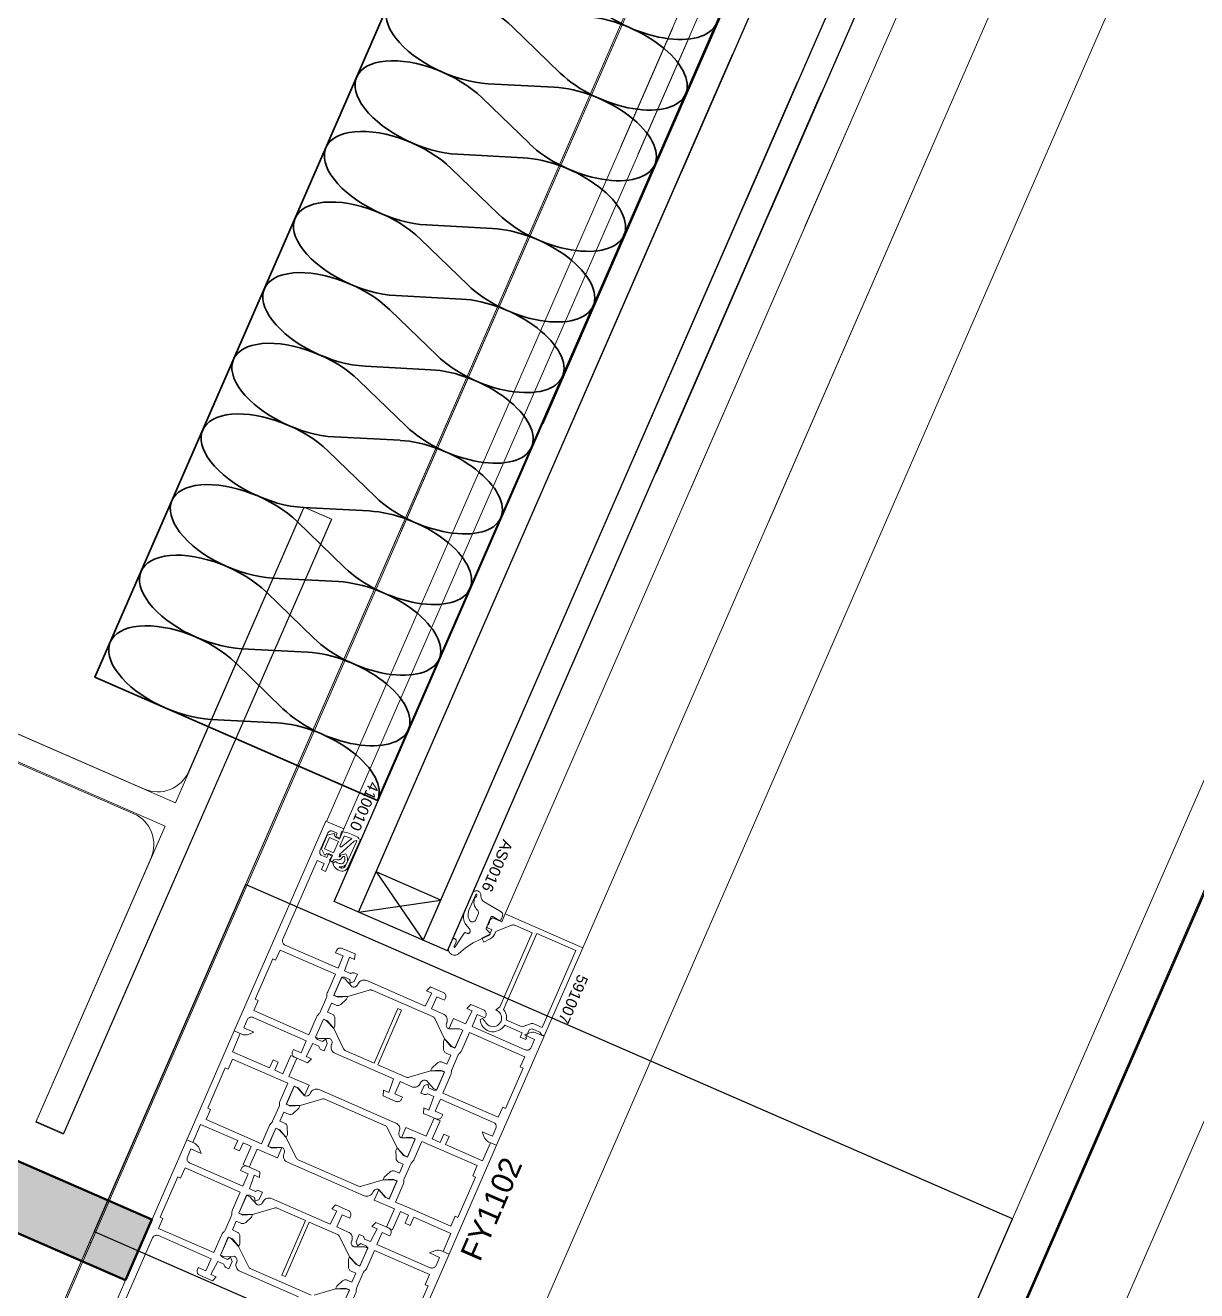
# Model space of a CAD drawing. Header units: millimetres. Extents: x -37281 to 954596, y -59787 to 956680.
# Drawn here: x 868182.1 to 868448.1, y -18606.3 to -18319 of the extents above; entities that cross this region are included whole.
import ezdxf

# ---------------------------------------------------------------- set-up
doc = ezdxf.new("R2010")
doc.units = ezdxf.units.MM
doc.header["$MEASUREMENT"] = 0
doc.linetypes.add('Dot & Dashed', pattern=[670.277762, 352.777767, -176.388884, 0, -141.111112])
for name, color, linetype, lineweight in [('0_Pen_No__2', 8, 'Continuous', 15), ('0_Pen_No__4', 7, 'Continuous', 20), ('0_Pen_No__5', 7, 'Continuous', 25), ('0_Pen_No__7', 7, 'Continuous', 35), ('0_Pen_No__9', 7, 'Continuous', 13), ('COLUMN.IFC Import_Pen_No__2', 8, 'Continuous', 15), ('New_A-20-M_Roof_Pen_No__93', 8, 'Continuous', 13), ('New_A-25-M_Curtain_Wall_Pen_No__90', 8, 'Continuous', 20), ('New_A-25-M_Wall_Ext_Pen_No__87', 8, 'Continuous', 20), ('New_ArchiCAD Windows_Pen_No__3', 7, 'Continuous', 18)]:
    doc.layers.add(name, color=color, linetype=linetype, lineweight=lineweight)
for name, color, linetype, lineweight, true_color in [('0_Pen_No__40', 7, 'Continuous', 35, 0x2a2a2a), ('0_Pen_No__54', 7, 'Continuous', 35, 0x444444), ('A-25-M_Wall_Int_Pen_No__107', 7, 'Continuous', 15, 0xa6a6a6), ('A-25-M_Wall_Int_Pen_No__27', 7, 'Continuous', 50, 0x2a2a2a), ('New_A-25-M_Curtain_Wall_Pen_No__69', 7, 'Continuous', 20, 0x606060), ('New_ArchiCAD Windows_Pen_No__23', 7, 'Continuous', 30, 0x2a2a2a)]:
    doc.layers.add(name, color=color, linetype=linetype, lineweight=lineweight, true_color=true_color)
for name, color, linetype in [('A-25-M_Wall_Int', 7, 'Continuous'), ('COLUMN.IFC Import', 7, 'Continuous'), ('New_A-20-M_Roof', 7, 'Continuous'), ('New_A-25-M_Curtain_Wall', 7, 'Continuous'), ('New_A-25-M_Wall_Ext', 7, 'Continuous'), ('New_ArchiCAD Windows', 7, 'Continuous')]:
    doc.layers.add(name, color=color, linetype=linetype)
doc.styles.add('GENERATED_STYLE_3', font='')
doc.styles.get('GENERATED_STYLE_3').set_extended_font_data('Arial')

# ---------------------------------------------------------------- blocks, each defined once
blk = doc.blocks.new('Wall_243_2', base_point=(874395.1, -4631.3))
at = {"layer": 'New_A-25-M_Wall_Ext_Pen_No__87', "linetype": 'Continuous', "flags": 128}
for points in [[(874303.43, -4591.33), (866444.97, -22613.27)], [(866536.64, -22653.24), (874395.1, -4631.3)]]:
    blk.add_lwpolyline(points, dxfattribs=at)
blk = doc.blocks.new('Wall_245_2', base_point=(874285.09, -4632.6))
at = {"layer": 'New_A-25-M_Wall_Ext_Pen_No__87', "linetype": 'Continuous', "flags": 128}
blk.add_lwpolyline([(866444.68, -22613.14), (869168.27, -16367.08)], dxfattribs=at)
blk = doc.blocks.new('Triple Window 19_2')
at = {"layer": 'New_ArchiCAD Windows_Pen_No__23', "linetype": 'Continuous'}
for p, q in [((-268, -190), (-268, 0)), ((-268, 0), (-225, 0)), ((-225, 0), (-182, 0)), ((-182, 0), (-182, -190)), ((-225, -190), (-268, -190))]:
    blk.add_line(p, q, dxfattribs=at)
at = {"layer": 'New_ArchiCAD Windows_Pen_No__3', "linetype": 'Continuous'}
for p, q in [((-1125, 0), (-268, 0)), ((-182, 0), (662.5, 0)), ((-268, -190), (-1125, -190)), ((-1175, -200), (1175, -200))]:
    blk.add_line(p, q, dxfattribs=at)
blk = doc.blocks.new('Wall_353_2', base_point=(874468.42, -4712.54))
at = {"layer": 'New_ArchiCAD Windows', "color": 251, "linetype": 'Continuous', "lineweight": 20, "true_color": 0x606060, "xscale": -1, "zscale": 1000, "rotation": 66.44041158399281}
blk.add_blockref('Triple Window 19_2', (868124.95, -18759.75), dxfattribs=at)
blk = doc.blocks.new('Wall_441_2', base_point=(868018.17, -18522.55))
at = {"layer": 'A-25-M_Wall_Int_Pen_No__107', "linetype": 'Continuous'}
blk.add_hatch(color=256, dxfattribs=at).paths.add_polyline_path([(868018.17, -18522.55), (868204.82, -18603.94), (868210.81, -18590.19), (868037.91, -18514.79)])
at = {"layer": 'A-25-M_Wall_Int_Pen_No__27', "linetype": 'Continuous', "flags": 128}
for points in [[(868210.81, -18590.19), (868037.91, -18514.79)], [(868018.17, -18522.55), (868204.82, -18603.94)], [(868204.82, -18603.94), (868210.81, -18590.19)]]:
    blk.add_lwpolyline(points, dxfattribs=at)
blk = doc.blocks.new('Morph_2_2', base_point=(864302.5, 0))
at = {"layer": 'New_A-20-M_Roof_Pen_No__93', "linetype": 'Continuous', "flags": 128}
blk.add_lwpolyline([(866367.03, -22792.01), (874315.32, -4564.06)], dxfattribs=at)
blk = doc.blocks.new('Column 35')
at = {"layer": 'COLUMN.IFC Import_Pen_No__2', "linetype": 'Continuous'}
for p, q in [((-2.892, 76.2), (-76.1, 76.2)), ((-76.1, 76.2), (-76.1, 69.4)), ((-2.9, 69.4), (-2.892, 76.2)), ((-2.892, 76.2), (76.1, 76.2)), ((76.1, 76.2), (76.1, 69.4)), ((-76.1, 69.4), (-2.9, 69.4)), ((-2.9, 57.8), (-2.9, 69.4)), ((76.1, 69.4), (2.9, 69.4)), ((2.9, 69.4), (2.9, -69.4)), ((-2.9, -69.4), (-2.9, 57.8)), ((-76.1, -76.2), (-76.1, -69.4)), ((-76.1, -69.4), (-2.9, -69.4)), ((2.9, -69.4), (76.1, -69.4)), ((76.1, -69.4), (76.1, -76.2)), ((76.1, -76.2), (-76.1, -76.2))]:
    blk.add_line(p, q, dxfattribs=at)
blk = doc.blocks.new('Column 36')
at = {"layer": 'COLUMN.IFC Import_Pen_No__2', "linetype": 'Continuous'}
for p, q in [((-2.892, 76.2), (-76.1, 76.2)), ((-76.1, 76.2), (-76.1, 69.4)), ((-2.9, 69.4), (-2.892, 76.2)), ((76.1, 76.2), (-2.892, 76.2)), ((76.1, 69.4), (76.1, 76.2)), ((-76.1, 69.4), (-2.9, 69.4)), ((-2.9, 69.4), (-2.9, 57.8)), ((2.9, -69.4), (2.9, 69.4)), ((2.9, 69.4), (76.1, 69.4)), ((-2.9, 57.8), (-2.9, -69.4)), ((-2.9, -69.4), (-76.1, -69.4)), ((-76.1, -69.4), (-76.1, -76.2)), ((76.1, -69.4), (2.9, -69.4)), ((76.1, -76.2), (76.1, -69.4)), ((-76.1, -76.2), (76.1, -76.2))]:
    blk.add_line(p, q, dxfattribs=at)
blk = doc.blocks.new('Beam_8_2', base_point=(874303.43, -4591.33))
at = {"layer": 'New_A-25-M_Curtain_Wall_Pen_No__69', "linetype": 'Dot & Dashed'}
blk.add_line((874303.43, -4591.33), (866444.97, -22613.27), dxfattribs=at)
at = {"layer": 'New_A-25-M_Curtain_Wall_Pen_No__90', "linetype": 'Continuous'}
for p, q in [((874303.43, -4591.33), (866444.97, -22613.27)), ((874505.7, -4679.52), (866647.24, -22701.46))]:
    blk.add_line(p, q, dxfattribs=at)

msp = doc.modelspace()

# ---------------------------------------------------------------- linework, layer by layer
at = {"layer": '0_Pen_No__2', "linetype": 'Continuous', "flags": 128}
for points in [[(868253.07, -18533.06), (868241.06, -18527.83), (868240.92, -18527.75), (868240.8, -18527.66), (868240.69, -18527.55), (868240.6, -18527.42), (868240.53, -18527.28), (868240.48, -18527.13), (868240.46, -18526.97), (868240.46, -18526.81), (868240.49, -18526.66), (868240.54, -18526.51), (868248.34, -18508.64), (868249.9, -18509.32), (868249.3, -18510.69), (868250.21, -18511.09), (868251.81, -18507.42), (868250.89, -18507.03), (868250.5, -18507.94), (868249.4, -18507.46), (868249.28, -18507.4), (868249.18, -18507.33), (868249.1, -18507.24), (868249.03, -18507.13), (868248.97, -18507.02), (868248.93, -18506.9), (868248.92, -18506.78), (868248.92, -18506.65), (868248.94, -18506.53), (868248.98, -18506.41), (868250.74, -18502.38), (868250.8, -18502.27), (868250.88, -18502.16), (868250.97, -18502.08), (868251.07, -18502.01), (868251.18, -18501.95), (868251.3, -18501.91), (868251.43, -18501.9), (868251.55, -18501.9), (868251.67, -18501.92), (868251.79, -18501.96), (868252.89, -18502.44), (868252.49, -18503.36), (868253.41, -18503.76), (868254.41, -18501.47), (868250.28, -18499.67), (868229.5, -18547.33), (868231.24, -18548.09), (868231.53, -18548.19), (868231.84, -18548.25), (868232.16, -18548.25), (868232.47, -18548.21), (868232.77, -18548.12), (868233.97, -18547.65), (868231.66, -18546.64), (868232.46, -18544.8), (868232.53, -18544.67), (868232.63, -18544.54), (868232.74, -18544.43), (868232.87, -18544.34), (868233.01, -18544.27), (868233.16, -18544.23), (868233.31, -18544.21), (868233.47, -18544.21), (868233.63, -18544.24), (868233.77, -18544.29), (868245.87, -18549.56), (868244.67, -18552.31), (868242.93, -18551.55), (868242.73, -18552.01), (868242.68, -18552.16), (868242.65, -18552.32), (868242.65, -18552.47), (868242.67, -18552.63), (868242.72, -18552.78), (868242.79, -18552.92), (868242.88, -18553.05), (868242.99, -18553.16), (868243.11, -18553.26), (868243.25, -18553.33), (868246.14, -18554.59), (868247.02, -18553.66), (868245.82, -18553.14), (868247.34, -18550.2), (868248.7, -18550.8), (868248.73, -18550.9), (868248.78, -18551.05), (868248.84, -18551.19), (868248.93, -18551.32), (868249.04, -18551.44), (868249.17, -18551.53), (868249.31, -18551.61), (868249.89, -18551.86), (868250.63, -18550.17), (868250.27, -18549.24), (868249.57, -18549.76), (868248.41, -18549.25), (868247.96, -18548.78), (868249.76, -18544.66), (868250.68, -18545.06), (868252.11, -18546.77), (868252.37, -18546.18), (868252.34, -18544.41), (868252.33, -18544.24), (868252.28, -18544.09), (868252.22, -18543.94), (868252.13, -18543.8), (868252.01, -18543.68), (868251.88, -18543.58), (868251.74, -18543.5), (868250.68, -18543.04), (868251.56, -18541.03), (868252.62, -18541.49), (868252.77, -18541.54), (868252.94, -18541.57), (868253.1, -18541.57), (868253.26, -18541.54), (868253.41, -18541.49), (868253.56, -18541.41), (868253.69, -18541.31), (868255.01, -18540.13), (868255.27, -18539.53), (868253.03, -18539.65), (868252.12, -18539.25), (868253.92, -18535.12), (868254.57, -18535.14), (868255.73, -18535.64), (868255.82, -18536.5), (868256.75, -18536.14), (868257.48, -18534.44), (868256.9, -18534.19), (868256.75, -18534.14), (868256.6, -18534.11), (868256.44, -18534.11), (868256.28, -18534.13), (868256.13, -18534.18), (868255.99, -18534.25), (868255.89, -18534.3), (868254.53, -18533.7), (868255.65, -18530.59), (868256.85, -18531.11), (868256.93, -18529.84), (868254.04, -18528.58), (868253.89, -18528.53), (868253.74, -18528.5), (868253.58, -18528.5), (868253.43, -18528.52), (868253.28, -18528.57), (868253.14, -18528.63), (868253.01, -18528.72), (868252.89, -18528.83), (868252.8, -18528.96), (868252.73, -18529.1), (868252.53, -18529.56), (868254.27, -18530.31)], [(868298.18, -18525.18), (868307.07, -18529.06), (868299.44, -18546.56), (868297.53, -18545.73), (868297.38, -18545.68), (868297.23, -18545.65), (868297.07, -18545.65), (868296.91, -18545.67), (868296.76, -18545.72), (868294.91, -18546.44), (868291.33, -18544.88), (868291.36, -18544.36), (868291.31, -18543.84), (868291.17, -18543.34), (868290.95, -18542.87), (868290.65, -18542.44)], [(868252.47, -18534.44), (868250.73, -18538.43), (868250.63, -18538.71), (868250.57, -18539.01), (868250.56, -18539.32), (868250.55, -18539.47), (868250.53, -18539.62), (868250.48, -18539.76), (868249.01, -18543.11), (868248.94, -18543.24), (868248.86, -18543.36), (868248.75, -18543.47), (868248.54, -18543.69), (868248.35, -18543.93), (868248.21, -18544.2), (868246.47, -18548.19), (868233.92, -18542.71), (868234.91, -18540.42), (868234.27, -18540.14), (868238.27, -18530.98), (868238.91, -18531.26), (868239.91, -18528.96)], [(868273.19, -18538.24), (868274.39, -18538.76), (868272.87, -18541.7), (868259.58, -18535.9), (868259.35, -18535.83), (868259.12, -18535.78), (868258.89, -18535.78), (868258.65, -18535.81), (868258.43, -18535.88), (868258.22, -18535.98), (868258.02, -18536.12), (868257.85, -18536.28), (868257.71, -18536.47), (868257.6, -18536.68), (868257.56, -18536.77), (868257.49, -18536.91), (868257.39, -18537.03), (868257.28, -18537.14), (868257.15, -18537.23), (868257.01, -18537.3), (868256.86, -18537.35), (868256.71, -18537.37), (868256.55, -18537.36), (868256.39, -18537.34), (868256.25, -18537.29), (868254.63, -18535.49), (868253.9, -18535.17), (868252.14, -18539.2), (868252.87, -18539.52), (868255.28, -18539.51), (868260.16, -18538.05), (868260.3, -18538.02), (868260.43, -18538.01), (868260.57, -18538.02), (868260.71, -18538.04), (868260.84, -18538.09), (868274.53, -18544.06), (868274.65, -18544.12), (868274.76, -18544.2), (868274.87, -18544.3), (868274.95, -18544.41), (868275.02, -18544.53), (868277.28, -18549.1), (868278.9, -18550.88), (868279.64, -18551.19), (868281.39, -18547.16), (868280.66, -18546.84), (868278.24, -18546.88), (868278.11, -18546.81), (868277.98, -18546.71), (868277.87, -18546.6), (868277.78, -18546.47), (868277.71, -18546.33), (868277.67, -18546.18), (868277.65, -18546.02), (868277.65, -18545.87), (868277.68, -18545.71), (868277.73, -18545.56), (868277.77, -18545.47), (868277.84, -18545.25), (868277.89, -18545.02), (868277.89, -18544.78), (868277.86, -18544.55), (868277.79, -18544.32), (868277.69, -18544.11), (868277.55, -18543.92), (868277.39, -18543.75), (868277.2, -18543.61), (868276.99, -18543.5), (868274.33, -18542.34), (868275.53, -18539.59), (868277.28, -18540.35), (868277.47, -18539.89), (868277.53, -18539.74), (868277.55, -18539.59), (868277.56, -18539.43), (868277.53, -18539.27), (868277.49, -18539.12), (868277.42, -18538.98), (868277.33, -18538.85), (868277.22, -18538.74), (868277.1, -18538.65), (868276.96, -18538.57), (868274.07, -18537.31)], [(868283.5, -18546.33), (868295.6, -18551.61), (868295.75, -18551.66), (868295.9, -18551.69), (868296.06, -18551.69), (868296.22, -18551.67), (868296.37, -18551.62), (868296.51, -18551.56), (868296.64, -18551.47), (868296.75, -18551.36), (868296.84, -18551.23), (868296.92, -18551.09), (868297.72, -18549.26), (868295.4, -18548.25), (868296.61, -18547.78), (868296.91, -18547.69), (868297.22, -18547.64), (868297.53, -18547.65), (868297.84, -18547.7), (868298.14, -18547.81), (868299.87, -18548.56), (868289.08, -18573.31), (868287.34, -18572.56), (868287.07, -18572.41), (868286.82, -18572.22), (868286.6, -18571.99), (868286.42, -18571.74), (868286.28, -18571.45), (868285.81, -18570.25), (868288.12, -18571.26), (868288.92, -18569.43), (868288.97, -18569.28), (868289, -18569.12), (868289, -18568.97), (868288.98, -18568.81), (868288.94, -18568.66), (868288.87, -18568.52), (868288.78, -18568.39), (868288.67, -18568.28), (868288.54, -18568.18), (868288.41, -18568.11), (868276.31, -18562.83), (868275.11, -18565.58), (868276.85, -18566.34), (868276.65, -18566.8), (868276.57, -18566.94), (868276.48, -18567.07), (868276.37, -18567.17), (868276.24, -18567.26), (868276.1, -18567.33), (868275.95, -18567.38), (868275.79, -18567.4), (868275.64, -18567.4), (868275.48, -18567.37), (868275.33, -18567.32), (868272.45, -18566.06), (868272.53, -18564.79), (868273.72, -18565.31), (868274.84, -18562.19), (868273.48, -18561.6), (868273.38, -18561.65), (868273.24, -18561.72), (868273.09, -18561.77), (868272.93, -18561.79), (868272.78, -18561.79), (868272.62, -18561.76), (868272.47, -18561.71), (868271.89, -18561.45), (868272.63, -18559.76), (868273.55, -18559.4), (868273.65, -18560.26), (868274.81, -18560.76), (868275.46, -18560.77), (868277.26, -18556.65), (868276.34, -18556.25), (868274.11, -18556.37), (868274.37, -18555.77), (868275.69, -18554.58), (868275.82, -18554.49), (868275.96, -18554.41), (868276.11, -18554.36), (868276.28, -18554.33), (868276.44, -18554.33), (868276.6, -18554.36), (868276.75, -18554.41), (868277.81, -18554.87), (868278.69, -18552.86), (868277.63, -18552.39), (868277.49, -18552.32), (868277.36, -18552.22), (868277.25, -18552.1), (868277.16, -18551.96), (868277.09, -18551.81), (868277.05, -18551.66), (868277.03, -18551.49), (868277.01, -18549.72), (868277.27, -18549.12), (868278.7, -18550.84), (868279.62, -18551.24), (868281.39, -18547.16), (868280.66, -18546.84), (868278.24, -18546.88), (868279.28, -18544.5), (868282.03, -18545.7), (868283.56, -18542.76), (868282.36, -18542.24), (868283.24, -18541.31), (868286.12, -18542.57), (868286.26, -18542.64), (868286.39, -18542.74), (868286.5, -18542.85), (868286.59, -18542.98), (868286.66, -18543.12), (868286.7, -18543.27), (868286.72, -18543.43), (868286.72, -18543.58), (868286.69, -18543.74), (868286.64, -18543.89), (868286.44, -18544.34), (868284.7, -18543.58)], [(868263.39, -18560.8), (868263.31, -18562.08), (868266.19, -18563.33), (868266.34, -18563.38), (868266.5, -18563.41), (868266.65, -18563.42), (868266.81, -18563.39), (868266.96, -18563.35), (868267.1, -18563.28), (868267.23, -18563.19), (868267.34, -18563.08), (868267.44, -18562.96), (868267.51, -18562.82), (868267.71, -18562.36), (868265.97, -18561.6), (868267.17, -18558.85), (868269.8, -18560), (868270.02, -18560.07), (868270.25, -18560.11), (868270.49, -18560.12), (868270.72, -18560.09), (868270.95, -18560.02), (868271.16, -18559.91), (868271.35, -18559.78), (868271.52, -18559.62), (868271.66, -18559.43), (868271.77, -18559.22), (868271.81, -18559.13), (868271.89, -18558.99), (868271.98, -18558.87), (868272.09, -18558.76), (868272.22, -18558.67), (868272.36, -18558.6), (868272.51, -18558.55), (868272.67, -18558.53), (868272.83, -18558.53), (868272.98, -18558.56), (868273.13, -18558.61), (868274.75, -18560.41), (868275.48, -18560.73), (868277.24, -18556.69), (868276.5, -18556.37), (868274.1, -18556.39), (868269.21, -18557.85), (868269.08, -18557.88), (868268.94, -18557.89), (868268.8, -18557.88), (868268.66, -18557.85), (868268.53, -18557.81), (868262.1, -18555), (868267.5, -18542.63), (868266.67, -18542.27), (868261.28, -18554.64), (868254.85, -18551.84), (868254.72, -18551.78), (868254.61, -18551.69), (868254.51, -18551.6), (868254.42, -18551.49), (868254.35, -18551.37), (868252.1, -18546.8), (868250.47, -18545.02), (868249.74, -18544.7), (868247.98, -18548.74), (868248.71, -18549.06), (868251.13, -18549.02), (868251.27, -18549.09), (868251.39, -18549.19), (868251.5, -18549.3), (868251.59, -18549.43), (868251.66, -18549.57), (868251.71, -18549.72), (868251.73, -18549.88), (868251.72, -18550.03), (868251.7, -18550.19), (868251.65, -18550.34), (868251.61, -18550.43), (868251.53, -18550.65), (868251.49, -18550.88), (868251.48, -18551.12), (868251.52, -18551.35), (868251.59, -18551.58), (868251.69, -18551.79), (868251.82, -18551.98), (868251.99, -18552.15), (868252.17, -18552.29), (868252.38, -18552.4), (868265.7, -18558.21), (868264.58, -18561.32)], [(868282.9, -18547.71), (868281.16, -18551.7), (868281.02, -18551.97), (868280.84, -18552.21), (868280.62, -18552.43), (868280.52, -18552.53), (868280.43, -18552.65), (868280.36, -18552.79), (868278.9, -18556.14), (868278.85, -18556.28), (868278.82, -18556.43), (868278.81, -18556.58), (868278.8, -18556.88), (868278.75, -18557.18), (868278.64, -18557.47), (868276.91, -18561.46), (868289.46, -18566.94), (868290.46, -18564.64), (868291.1, -18564.92), (868295.1, -18555.76), (868294.46, -18555.48), (868295.46, -18553.19)], [(868224.89, -18597.69), (868226.63, -18593.7), (868226.77, -18593.43), (868226.95, -18593.18), (868227.17, -18592.97), (868227.27, -18592.86), (868227.36, -18592.74), (868227.43, -18592.61), (868228.89, -18589.25), (868228.94, -18589.11), (868228.97, -18588.97), (868228.98, -18588.82), (868228.99, -18588.51), (868229.05, -18588.21), (868229.15, -18587.93), (868230.88, -18583.94), (868218.33, -18578.46), (868217.33, -18580.75), (868216.69, -18580.47), (868212.69, -18589.64), (868213.33, -18589.92), (868212.33, -18592.21)], [(868251.64, -18587.75), (868252.52, -18586.82), (868255.4, -18588.08), (868255.54, -18588.16), (868255.67, -18588.25), (868255.77, -18588.36), (868255.86, -18588.49), (868255.93, -18588.63), (868255.98, -18588.78), (868256, -18588.94), (868256, -18589.1), (868255.97, -18589.25), (868255.92, -18589.4), (868255.72, -18589.86), (868253.98, -18589.1), (868252.78, -18591.85), (868255.41, -18593), (868255.62, -18593.11), (868255.8, -18593.25), (868255.97, -18593.42), (868256.1, -18593.61), (868256.21, -18593.82), (868256.27, -18594.05), (868256.31, -18594.28), (868256.3, -18594.52), (868256.26, -18594.75), (868256.18, -18594.97), (868256.14, -18595.06), (868256.09, -18595.21), (868256.07, -18595.36), (868256.06, -18595.52), (868256.08, -18595.68), (868256.13, -18595.83), (868256.2, -18595.97), (868256.29, -18596.1), (868256.4, -18596.21), (868256.52, -18596.3), (868256.66, -18596.38), (868259.08, -18596.34), (868259.81, -18596.66), (868258.05, -18600.69), (868257.32, -18600.37), (868255.69, -18598.6), (868253.44, -18594.03), (868253.37, -18593.91), (868253.28, -18593.8), (868253.18, -18593.7), (868253.07, -18593.62), (868252.94, -18593.56), (868246.51, -18590.75), (868241.12, -18603.13), (868240.29, -18602.77), (868245.69, -18590.39), (868239.26, -18587.59), (868239.13, -18587.54), (868238.99, -18587.51), (868238.85, -18587.51), (868238.71, -18587.52), (868238.58, -18587.55), (868233.69, -18589), (868231.29, -18589.02), (868230.55, -18588.7), (868232.31, -18584.67), (868233.04, -18584.99), (868234.66, -18586.79), (868234.81, -18586.84), (868234.96, -18586.86), (868235.12, -18586.87), (868235.28, -18586.85), (868235.43, -18586.8), (868235.57, -18586.73), (868235.7, -18586.64), (868235.81, -18586.53), (868235.9, -18586.41), (868235.98, -18586.27), (868236.02, -18586.18), (868236.13, -18585.97), (868236.27, -18585.78), (868236.44, -18585.62), (868236.63, -18585.48), (868236.84, -18585.38), (868237.07, -18585.31), (868237.3, -18585.28), (868237.54, -18585.28), (868237.77, -18585.32), (868237.99, -18585.4), (868251.31, -18591.21), (868252.83, -18588.27)], [(868255.32, -18610.96), (868257.06, -18606.97), (868257.16, -18606.68), (868257.22, -18606.38), (868257.23, -18606.08), (868257.24, -18605.93), (868257.26, -18605.78), (868257.31, -18605.64), (868258.78, -18602.28), (868258.85, -18602.15), (868258.93, -18602.03), (868259.04, -18601.93), (868259.25, -18601.71), (868259.44, -18601.47), (868259.58, -18601.2), (868261.32, -18597.21), (868273.88, -18602.68), (868272.88, -18604.98), (868273.52, -18605.26), (868269.52, -18614.42), (868268.88, -18614.14), (868267.88, -18616.43)]]:
    msp.add_lwpolyline(points, close=True, dxfattribs=at)
for points in [[(868285.86, -18544.49), (868285.34, -18544.71), (868285.39, -18545.16), (868285.52, -18545.6), (868285.71, -18546.02), (868285.96, -18546.4), (868286.27, -18546.74), (868286.63, -18547.03), (868287.02, -18547.26), (868287.51, -18547.43), (868288.01, -18547.51), (868288.52, -18547.51), (868289.02, -18547.42), (868289.51, -18547.26), (868289.96, -18547.02), (868290.36, -18546.7), (868290.71, -18546.33), (868290.94, -18546.02), (868294.89, -18547.74), (868294.45, -18548.75), (868295.73, -18549.31), (868295.89, -18548.94), (868295.71, -18548.86), (868296.47, -18547.12), (868297.12, -18546.86), (868298.92, -18547.65), (868299.46, -18548.39), (868299.98, -18548.33), (868308.65, -18528.44), (868291.05, -18520.76), (868290.25, -18522.59), (868288.14, -18521.68), (868287.46, -18522.24), (868287.48, -18522.4), (868287.47, -18522.57), (868287.44, -18522.73), (868287.39, -18522.88), (868287.31, -18523.02), (868287.2, -18523.15), (868287.08, -18523.26), (868286.94, -18523.35), (868286.96, -18523.89), (868287.97, -18524.33), (868287.51, -18525.38), (868285.72, -18526.27), (868286.17, -18527.16), (868287.63, -18526.44), (868287.87, -18526.3), (868288.09, -18526.12), (868288.28, -18525.92), (868288.44, -18525.69), (868288.57, -18525.45), (868288.89, -18524.73), (868292.45, -18523.33), (868292.6, -18523.28), (868292.76, -18523.26), (868292.92, -18523.26), (868293.07, -18523.29), (868293.22, -18523.35), (868297.14, -18525.05)], [(868297.14, -18525.05), (868289.83, -18541.83), (868288.89, -18542.52), (868289.27, -18542.75), (868289.54, -18542.95), (868289.78, -18543.19), (868289.96, -18543.46), (868290.1, -18543.77), (868290.19, -18544.09), (868290.21, -18544.42), (868290.18, -18544.75), (868290.1, -18545.08), (868289.96, -18545.38), (868289.77, -18545.65), (868289.54, -18545.89), (868289.27, -18546.09), (868288.97, -18546.24), (868288.65, -18546.33), (868288.32, -18546.37), (868287.99, -18546.35), (868287.66, -18546.27), (868287.36, -18546.14), (868287.08, -18545.96), (868286.83, -18545.74), (868286.63, -18545.48), (868286.47, -18545.18), (868285.86, -18544.49)], [(868268.28, -18588.79), (868269.09, -18589.14), (868268.29, -18590.98), (868269.48, -18591.5), (868270.28, -18589.66), (868278.71, -18593.34), (868276.92, -18597.46), (868278.29, -18598.06), (868289.08, -18573.31), (868287.71, -18572.71), (868285.91, -18576.84), (868277.48, -18573.16), (868278.28, -18571.33), (868277.09, -18570.81), (868276.29, -18572.64), (868274.45, -18571.84), (868276.25, -18567.72), (868274.87, -18567.12), (868273.08, -18571.24), (868268.49, -18569.25), (868267.47, -18571.58), (868269.71, -18571.47)], [(868197.92, -18619.75), (868218.71, -18572.08), (868220.45, -18572.84), (868220.72, -18572.99), (868220.97, -18573.18), (868221.19, -18573.4), (868221.37, -18573.66), (868221.51, -18573.94), (868221.98, -18575.15), (868219.67, -18574.14), (868218.87, -18575.97), (868218.82, -18576.12), (868218.79, -18576.27), (868218.79, -18576.43), (868218.81, -18576.59), (868218.85, -18576.74), (868218.92, -18576.88), (868219.01, -18577.01), (868219.12, -18577.12), (868219.25, -18577.21), (868219.38, -18577.29), (868231.48, -18582.56), (868232.68, -18579.81), (868230.94, -18579.05), (868231.14, -18578.6), (868231.22, -18578.46), (868231.31, -18578.33), (868231.42, -18578.22), (868231.55, -18578.13), (868231.69, -18578.06), (868231.84, -18578.02), (868232, -18578), (868232.16, -18578), (868232.31, -18578.03), (868232.46, -18578.08), (868235.34, -18579.34), (868235.27, -18580.61), (868234.07, -18580.09), (868232.95, -18583.2), (868234.31, -18583.8), (868234.41, -18583.75), (868234.55, -18583.68), (868234.7, -18583.63), (868234.86, -18583.61), (868235.01, -18583.61), (868235.17, -18583.64), (868235.32, -18583.69), (868235.9, -18583.94), (868235.16, -18585.64), (868234.24, -18586), (868234.14, -18585.14), (868232.98, -18584.63), (868232.33, -18584.62), (868230.53, -18588.75), (868231.45, -18589.15), (868233.68, -18589.03), (868233.42, -18589.63), (868232.11, -18590.81), (868231.98, -18590.91), (868231.83, -18590.99), (868231.68, -18591.04), (868231.52, -18591.07), (868231.35, -18591.07), (868231.19, -18591.04), (868231.04, -18590.99), (868229.98, -18590.52), (868229.1, -18592.54), (868230.16, -18593), (868230.3, -18593.08), (868230.43, -18593.18), (868230.54, -18593.3), (868230.63, -18593.44), (868230.7, -18593.58), (868230.74, -18593.74), (868230.76, -18593.9), (868230.78, -18595.68), (868230.52, -18596.27), (868229.09, -18594.56), (868228.17, -18594.16), (868226.38, -18598.28), (868226.83, -18598.75), (868227.99, -18599.26), (868228.68, -18598.74), (868229.05, -18599.66), (868228.31, -18601.36), (868227.73, -18601.11), (868227.59, -18601.03), (868227.46, -18600.94), (868227.35, -18600.82), (868227.26, -18600.69), (868227.19, -18600.55), (868227.15, -18600.4), (868227.12, -18600.3), (868225.76, -18599.7), (868224.23, -18602.64), (868225.43, -18603.16), (868224.55, -18604.09), (868221.67, -18602.83), (868221.53, -18602.75), (868221.4, -18602.66), (868221.29, -18602.55), (868221.2, -18602.42), (868221.13, -18602.28), (868221.09, -18602.13), (868221.07, -18601.97), (868221.07, -18601.81), (868221.1, -18601.66), (868221.15, -18601.51), (868221.35, -18601.05), (868223.09, -18601.81), (868224.29, -18599.06), (868212.28, -18593.83), (868212.13, -18593.78), (868211.98, -18593.75), (868211.82, -18593.75), (868211.67, -18593.77), (868211.52, -18593.81), (868211.38, -18593.88), (868211.25, -18593.97), (868211.13, -18594.08), (868211.04, -18594.21), (868210.97, -18594.34), (868203.17, -18612.22)], [(868267.5, -18622.81), (868278.29, -18598.06), (868276.55, -18597.31), (868276.26, -18597.2), (868275.95, -18597.15), (868275.63, -18597.14), (868275.32, -18597.19), (868275.02, -18597.28), (868273.82, -18597.75), (868276.13, -18598.76), (868275.33, -18600.59), (868275.26, -18600.73), (868275.16, -18600.86), (868275.05, -18600.97), (868274.92, -18601.05), (868274.78, -18601.12), (868274.63, -18601.17), (868274.48, -18601.19), (868274.32, -18601.19), (868274.16, -18601.16), (868274.02, -18601.11), (868261.92, -18595.83), (868263.12, -18593.08), (868264.86, -18593.84), (868265.06, -18593.38), (868265.11, -18593.24), (868265.14, -18593.08), (868265.14, -18592.92), (868265.12, -18592.77), (868265.07, -18592.62), (868265, -18592.48), (868264.91, -18592.35), (868264.8, -18592.24), (868264.68, -18592.14), (868264.54, -18592.07), (868261.65, -18590.81), (868260.77, -18591.73), (868261.97, -18592.26), (868260.45, -18595.19), (868259.09, -18594.6), (868259.06, -18594.5), (868259.01, -18594.35), (868258.95, -18594.2), (868258.86, -18594.07), (868258.75, -18593.96), (868258.62, -18593.86), (868258.48, -18593.79), (868257.9, -18593.54), (868257.16, -18595.23), (868257.52, -18596.15), (868258.22, -18595.64), (868259.38, -18596.15), (868259.83, -18596.61), (868258.03, -18600.74), (868257.12, -18600.34), (868255.68, -18598.62), (868255.42, -18599.22), (868255.45, -18600.99), (868255.47, -18601.15), (868255.51, -18601.31), (868255.57, -18601.46), (868255.66, -18601.6), (868255.78, -18601.72), (868255.91, -18601.82), (868256.05, -18601.89), (868257.11, -18602.36), (868256.23, -18604.37), (868255.17, -18603.91), (868255.02, -18603.86), (868254.85, -18603.83), (868254.69, -18603.83), (868254.53, -18603.86), (868254.38, -18603.91), (868254.23, -18603.98), (868254.1, -18604.08), (868252.78, -18605.27), (868252.52, -18605.87), (868254.76, -18605.75), (868255.67, -18606.15), (868253.9, -18610.23)], [(868244.09, -18607.7), (868230.8, -18601.9), (868230.59, -18601.79), (868230.4, -18601.65), (868230.24, -18601.48), (868230.1, -18601.29), (868230, -18601.07), (868229.93, -18600.85), (868229.9, -18600.62), (868229.9, -18600.38), (868229.95, -18600.15), (868230.02, -18599.93), (868230.06, -18599.83), (868230.11, -18599.69), (868230.14, -18599.53), (868230.14, -18599.37), (868230.12, -18599.22), (868230.08, -18599.07), (868230.01, -18598.93), (868229.92, -18598.8), (868229.81, -18598.69), (868229.68, -18598.59), (868229.55, -18598.52), (868227.13, -18598.56), (868226.4, -18598.24), (868228.15, -18594.2), (868228.89, -18594.52), (868230.51, -18596.3), (868232.77, -18600.87), (868232.84, -18600.99), (868232.92, -18601.1), (868233.03, -18601.19), (868233.14, -18601.27), (868233.26, -18601.34), (868246.95, -18607.31)], [(868247.63, -18607.35), (868252.51, -18605.89), (868254.92, -18605.87), (868255.65, -18606.19), (868253.9, -18610.23)]]:
    msp.add_lwpolyline(points, dxfattribs=at)
for points in [[(868232.58, -18573.22), (868231.5, -18572.75), (868230.7, -18574.59), (868229.51, -18574.07), (868230.31, -18572.23), (868221.88, -18568.56), (868220.08, -18572.68), (868218.71, -18572.08), (868229.5, -18547.33), (868230.88, -18547.93), (868229.08, -18552.06), (868237.51, -18555.73), (868238.31, -18553.9), (868239.5, -18554.42), (868238.7, -18556.25), (868240.53, -18557.05), (868242.33, -18552.93), (868243.71, -18553.53), (868241.91, -18557.65), (868246.49, -18559.65), (868245.47, -18561.99), (868244.04, -18560.27), (868243.12, -18559.87), (868241.32, -18564), (868242.24, -18564.4), (868244.47, -18564.28), (868244.21, -18564.88), (868242.9, -18566.06, -0.294108), (868241.83, -18566.24), (868240.77, -18565.77), (868239.89, -18567.79), (868240.95, -18568.25, -0.294108), (868241.55, -18569.15), (868241.58, -18570.93), (868241.32, -18571.52), (868239.88, -18569.81), (868238.97, -18569.41), (868237.17, -18573.53), (868238.08, -18573.93), (868240.32, -18573.81), (868239.3, -18576.15), (868234.71, -18574.15), (868232.92, -18578.28), (868231.54, -18577.68), (868233.34, -18573.55)], [(868233.14, -18571.83), (868235.68, -18572.94), (868237.42, -18568.95, -0.112281), (868237.96, -18568.22, 0.112281), (868238.22, -18567.86), (868239.69, -18564.51, 0.112281), (868239.77, -18564.07, -0.112281), (868239.94, -18563.18), (868241.68, -18559.19), (868229.12, -18553.71), (868228.12, -18556), (868227.48, -18555.72), (868223.48, -18564.89), (868224.12, -18565.17), (868223.12, -18567.46)], [(868266.94, -18570.31, 0.414214), (868267.45, -18571.63), (868269.87, -18571.59), (868270.6, -18571.91), (868268.84, -18575.94), (868268.11, -18575.62), (868266.49, -18573.85), (868264.23, -18569.28, 0.176327), (868263.74, -18568.81), (868250.05, -18562.84, 0.176327), (868249.37, -18562.8), (868244.49, -18564.25), (868242.08, -18564.27), (868241.34, -18563.95), (868243.1, -18559.92), (868243.84, -18560.24), (868245.45, -18562.04, 0.414214), (868246.77, -18561.52), (868246.81, -18561.43, -0.414214), (868248.78, -18560.65), (868266.2, -18568.25, -0.414214), (868266.98, -18570.22)], [(868261.02, -18583.88, -0.414214), (868262.34, -18583.36), (868263.95, -18585.16), (868264.69, -18585.48), (868266.45, -18581.44), (868265.71, -18581.12), (868263.3, -18581.14), (868258.42, -18582.6, -0.176327), (868257.74, -18582.56), (868244.05, -18576.59, -0.176327), (868243.56, -18576.12), (868241.3, -18571.55), (868239.68, -18569.77), (868238.95, -18569.45), (868237.19, -18573.49), (868237.92, -18573.81), (868240.34, -18573.77, -0.414214), (868240.85, -18575.09), (868240.81, -18575.18, 0.414214), (868241.59, -18577.15), (868259.01, -18584.75, 0.414214), (868260.98, -18583.97)], [(868268.83, -18587.39), (868266.11, -18586.21), (868267.85, -18582.22, 0.112281), (868268.02, -18581.33, -0.112281), (868268.1, -18580.89), (868269.57, -18577.54, -0.112281), (868269.83, -18577.18, 0.112281), (868270.37, -18576.45), (868272.11, -18572.46), (868284.67, -18577.93), (868283.67, -18580.23), (868284.31, -18580.51), (868280.31, -18589.67), (868279.67, -18589.39), (868278.67, -18591.68)]]:
    msp.add_lwpolyline(points, format="xyb", close=True, dxfattribs=at)
msp.add_lwpolyline([(868269.71, -18571.47), (868270.62, -18571.87), (868268.82, -18575.99), (868267.91, -18575.59), (868266.47, -18573.87), (868266.21, -18574.47), (868266.24, -18576.24, 0.294108), (868266.84, -18577.14), (868267.9, -18577.61), (868267.02, -18579.62), (868265.96, -18579.16, 0.294108), (868264.89, -18579.33), (868263.58, -18580.52), (868263.32, -18581.12), (868265.55, -18581), (868266.47, -18581.4), (868264.67, -18585.52), (868263.75, -18585.12), (868262.32, -18583.41), (868261.3, -18585.74), (868265.88, -18587.74), (868264.08, -18591.87), (868265.46, -18592.47), (868267.26, -18588.34), (868268.28, -18588.79)], format="xyb", dxfattribs=at)
at = {"layer": '0_Pen_No__4', "linetype": 'Continuous', "flags": 128}
msp.add_lwpolyline([(868190.65, -18570.81), (868184.42, -18568.09), (868210.62, -18508.01, 0.414214), (868206.69, -18498), (868093.4, -18448.6, 0.414214), (868083.39, -18452.53), (868057.19, -18512.62), (868050.96, -18509.9), (868111.87, -18370.2), (868118.1, -18372.92), (868091.9, -18433.01, 0.414214), (868095.83, -18443.01), (868209.13, -18492.41, 0.414214), (868219.13, -18488.48), (868245.34, -18428.4), (868251.57, -18431.12)], format="xyb", close=True, dxfattribs=at)
at = {"layer": '0_Pen_No__40', "linetype": 'Continuous'}
msp.add_line((874037.86, -5700.74), (866899.19, -22071.98), dxfattribs=at)
at = {"layer": '0_Pen_No__5', "linetype": 'Continuous'}
for p, q in [((868597.17, -17726.91), (868325.47, -18350.01)), ((868602.67, -17729.31), (868330.97, -18352.41)), ((868617.34, -17735.7), (868345.64, -18358.81)), ((868622.84, -17738.1), (868351.14, -18361.2)), ((868252.23, -18517.97), (868337.23, -18323.05)), ((868337.23, -18323.05), (868299.56, -18409.44)), ((868257.73, -18520.37), (868342.73, -18325.44)), ((868342.73, -18325.44), (868305.06, -18411.84)), ((868272.4, -18526.77), (868357.39, -18331.84)), ((868277.9, -18529.16), (868362.89, -18334.24)), ((868357.39, -18331.84), (868319.72, -18418.23)), ((868362.89, -18334.24), (868325.22, -18420.63)), ((868276.39, -18517.6), (868261.73, -18511.2)), ((868261.73, -18511.2), (868272.4, -18526.77)), ((868277.9, -18529.16), (868252.23, -18517.97)), ((868257.73, -18520.37), (868276.39, -18517.6))]:
    msp.add_line(p, q, dxfattribs=at)
at = {"layer": '0_Pen_No__54', "linetype": 'Continuous'}
for p, q in [((868292.79, -18319.38), (868303.52, -18329.79)), ((868302.13, -18333), (868287.19, -18332.21)), ((868285.79, -18335.42), (868296.53, -18345.83)), ((868295.13, -18349.04), (868280.2, -18348.25)), ((868278.8, -18351.46), (868289.53, -18361.87)), ((868288.14, -18365.08), (868273.2, -18364.3)), ((868271.81, -18367.5), (868282.54, -18377.91)), ((868281.14, -18381.12), (868266.21, -18380.34)), ((868264.81, -18383.54), (868275.55, -18393.95)), ((868274.15, -18397.16), (868259.21, -18396.38)), ((868257.82, -18399.59), (868268.55, -18409.99)), ((868267.15, -18413.2), (868252.22, -18412.42)), ((868250.82, -18415.63), (868261.56, -18426.04)), ((868260.16, -18429.24), (868245.22, -18428.46)), ((868243.83, -18431.67), (868254.56, -18442.08)), ((868253.16, -18445.28), (868238.23, -18444.5)), ((868236.83, -18447.71), (868247.57, -18458.12)), ((868246.17, -18461.33), (868231.24, -18460.54)), ((868229.84, -18463.75), (868240.57, -18474.16)), ((868239.17, -18477.37), (868224.24, -18476.58))]:
    msp.add_line(p, q, dxfattribs=at)
at = {"layer": '0_Pen_No__54', "linetype": 'Continuous', "flags": 128}
msp.add_lwpolyline([(868262.04, -18494.98), (868587.23, -17749.21), (868523.07, -17721.23), (868197.88, -18467)], close=True, dxfattribs=at)
at = {"layer": '0_Pen_No__54', "linetype": 'Continuous'}
for centre, start_param, end_param in [((868280.37, -18321.6), 0.927295, 5.35589), ((868322.94, -18311.53), 4.068888, 6.283185), ((868315.95, -18327.57), 0, 2.214297), ((868273.37, -18337.64), 0.927295, 5.35589), ((868315.95, -18327.57), 4.068888, 6.283185), ((868308.95, -18343.61), 0, 2.214297), ((868266.38, -18353.68), 0.927295, 5.35589), ((868308.95, -18343.61), 4.068888, 6.283185), ((868301.96, -18359.65), 0, 2.214297), ((868259.38, -18369.72), 0.927295, 5.35589), ((868301.96, -18359.65), 4.068888, 6.283185), ((868294.96, -18375.69), 0, 2.214297), ((868252.39, -18385.76), 0.927295, 5.35589), ((868294.96, -18375.69), 4.068888, 6.283185), ((868287.97, -18391.73), 0, 2.214297), ((868245.39, -18401.81), 0.927295, 5.35589), ((868287.97, -18391.73), 4.068888, 6.283185), ((868280.97, -18407.77), 0, 2.214297), ((868238.4, -18417.85), 0.927295, 5.35589), ((868280.97, -18407.77), 4.068888, 6.283185), ((868273.98, -18423.82), 0, 2.214297), ((868231.4, -18433.89), 0.927295, 5.35589), ((868273.98, -18423.82), 4.068888, 6.283185), ((868266.98, -18439.86), 0, 2.214297), ((868224.41, -18449.93), 0.927295, 5.35589), ((868266.98, -18439.86), 4.068888, 6.283185), ((868259.99, -18455.9), 0, 2.214297), ((868217.41, -18465.97), 0.927295, 5.35589), ((868259.99, -18455.9), 4.068888, 6.283185), ((868252.99, -18471.94), 0, 2.214297), ((868252.99, -18471.94), 4.068888, 6.283185), ((868246, -18487.98), 0, 2.214297)]:
    msp.add_ellipse(centre, major_axis=(16.04, -6.99), ratio=0.5, start_param=start_param, end_param=end_param, dxfattribs=at)
at = {"layer": '0_Pen_No__9', "linetype": 'Continuous'}
for p, q in [((868582.62, -17738.02), (868317.31, -18346.45)), ((868586.56, -17739.73), (868321.25, -18348.17)), ((868625.64, -17753.46), (868359.11, -18364.68)), ((868643.23, -17761.13), (868376.71, -18372.36)), ((868250.47, -18499.75), (868329.07, -18319.49)), ((868254.41, -18501.47), (868333.01, -18321.21)), ((868333.01, -18321.21), (868295.34, -18407.6)), ((868291.05, -18520.76), (868370.87, -18337.71)), ((868370.87, -18337.71), (868333.2, -18424.11)), ((868308.65, -18528.44), (868388.47, -18345.39)), ((868388.47, -18345.39), (868350.8, -18431.78))]:
    msp.add_line(p, q, dxfattribs=at)
at = {"layer": '0_Pen_No__9', "linetype": 'Continuous', "flags": 128}
for points in [[(868255.32, -18510.19), (868257.98, -18504.42), (868258.2, -18503.84), (868257.62, -18503.61), (868257.69, -18503.45), (868257.54, -18503.36), (868256.46, -18502.79), (868255.32, -18502.37), (868254.13, -18502.1), (868253.85, -18502.05), (868253.52, -18503.59), (868252.21, -18503.02), (868252.33, -18502.74), (868252.09, -18502.47), (868250.62, -18502.9), (868249.29, -18505.96), (868249.97, -18507.33), (868250.33, -18507.32), (868250.45, -18507.05), (868251.76, -18507.62), (868251.11, -18508.55), (868251.76, -18509.02), (868252.13, -18508.49), (868252.75, -18508.4), (868252.86, -18508.45), (868252.97, -18508.49), (868253.09, -18508.5), (868253.21, -18508.5), (868253.33, -18508.47), (868253.44, -18508.43), (868253.55, -18508.37), (868253.7, -18508.29), (868253.85, -18508.18), (868253.97, -18508.05), (868254.07, -18507.9), (868254.14, -18507.73), (868254.52, -18507.72), (868254.59, -18507.94), (868254.63, -18508.16), (868254.63, -18508.38), (868254.6, -18508.61), (868254.53, -18508.82), (868254.43, -18509.03), (868254.34, -18509.13), (868254.24, -18509.22), (868254.12, -18509.29), (868254, -18509.34), (868253.86, -18509.36), (868253.73, -18509.36), (868253.59, -18509.34), (868253.36, -18509.32), (868253.13, -18509.26), (868252.91, -18509.16), (868252.7, -18509.04), (868252.52, -18508.88), (868251.88, -18509.22), (868252.02, -18509.62), (868252.22, -18509.98), (868252.49, -18510.31), (868252.8, -18510.58), (868253.16, -18510.8), (868253.56, -18510.95), (868253.97, -18511.04), (868254.21, -18511.02), (868254.44, -18510.96), (868254.66, -18510.87), (868254.87, -18510.74), (868255.05, -18510.59), (868255.2, -18510.4)], [(868253.17, -18504.31), (868251.15, -18503.43), (868250.03, -18506), (868252.05, -18506.87)], [(868257.27, -18504.41), (868254.66, -18510), (868254.56, -18510.11), (868254.44, -18510.2), (868254.32, -18510.27), (868254.18, -18510.32), (868254.04, -18510.35), (868253.89, -18510.35), (868253.75, -18510.33), (868253.61, -18510.29), (868253.48, -18510.23), (868253.36, -18510.14), (868253.43, -18509.99), (868253.67, -18510.03), (868253.91, -18510.03), (868254.14, -18509.99), (868254.37, -18509.91), (868254.57, -18509.8), (868254.76, -18509.65), (868254.92, -18509.48), (868255.08, -18509.16), (868255.19, -18508.81), (868255.23, -18508.46), (868255.22, -18508.1), (868255.16, -18507.75), (868255.03, -18507.41), (868254.86, -18507.1), (868253.62, -18507.4), (868253.6, -18507.71), (868253.31, -18507.84), (868253.43, -18507.25), (868256.73, -18504.26), (868257.23, -18504.11), (868257.35, -18504.25)], [(868254.59, -18503.11), (868254.47, -18503.08), (868253.49, -18505.34), (868253.79, -18505.57), (868256.21, -18503.66), (868255.97, -18503.56)], [(868290.15, -18520.31), (868290.25, -18520.4), (868290.33, -18520.5), (868290.39, -18520.62), (868290.44, -18520.74), (868290.46, -18520.87), (868290.46, -18521.01), (868290.44, -18521.14), (868290.4, -18521.26), (868290.05, -18522.07), (868290.02, -18522.11), (868289.99, -18522.15), (868289.95, -18522.19), (868289.91, -18522.21), (868289.86, -18522.23), (868289.81, -18522.24), (868289.76, -18522.25), (868289.71, -18522.24), (868289.66, -18522.23), (868289.62, -18522.21), (868288.2, -18521.38), (868288.16, -18521.35), (868288.11, -18521.34), (868288.06, -18521.34), (868288.01, -18521.34), (868287.96, -18521.35), (868287.91, -18521.37), (868287.87, -18521.4), (868287.83, -18521.43), (868287.8, -18521.47), (868287.78, -18521.52), (868286.7, -18523.98), (868286.69, -18524.02), (868286.68, -18524.07), (868286.68, -18524.12), (868286.68, -18524.16), (868286.7, -18524.2), (868286.71, -18524.25), (868286.74, -18524.28), (868286.77, -18524.32), (868287.55, -18525.06), (868287.58, -18525.09), (868287.61, -18525.14), (868287.62, -18525.18), (868287.64, -18525.23), (868287.64, -18525.28), (868287.63, -18525.33), (868287.62, -18525.38), (868287.6, -18525.42), (868287.57, -18525.47), (868287.53, -18525.5), (868287.49, -18525.53), (868287.45, -18525.55), (868285.63, -18526.43), (868283.75, -18527.32), (868282, -18528.46), (868280.43, -18529.84), (868280.24, -18529.97), (868280.02, -18530.07), (868279.79, -18530.14), (868279.55, -18530.16), (868279.31, -18530.14), (868279.08, -18530.08), (868278.86, -18529.99), (868278.66, -18529.85), (868278.49, -18529.69), (868278.35, -18529.49), (868278.24, -18529.28), (868278.17, -18529.05), (868278.14, -18528.81), (868278.15, -18528.58), (868278.98, -18526.68), (868279.02, -18526.61), (868279.07, -18526.55), (868279.13, -18526.49), (868279.2, -18526.45), (868279.27, -18526.41), (868279.35, -18526.39), (868279.43, -18526.38), (868279.52, -18526.39), (868279.6, -18526.41), (868279.67, -18526.44), (868279.74, -18526.49), (868279.8, -18526.54), (868279.85, -18526.61), (868279.89, -18526.68), (868279.92, -18526.76), (868279.93, -18526.84), (868279.93, -18526.92), (868279.92, -18527.01), (868279.89, -18527.08), (868279.47, -18528.06), (868279.45, -18528.1), (868279.44, -18528.15), (868279.44, -18528.2), (868279.45, -18528.24), (868279.46, -18528.29), (868279.48, -18528.33), (868279.51, -18528.37), (868279.55, -18528.35), (868279.59, -18528.33), (868279.62, -18528.3), (868279.65, -18528.26), (868281.74, -18525.12), (868281.79, -18525.06), (868281.86, -18525.03), (868281.9, -18525.02), (868281.95, -18525.01), (868282, -18525.01), (868282.04, -18525.02), (868282.09, -18525.03), (868282.37, -18525.16), (868282.45, -18525.19), (868282.54, -18525.2), (868282.63, -18525.2), (868282.71, -18525.18), (868282.79, -18525.15), (868282.87, -18525.1), (868282.93, -18525.04), (868282.99, -18524.98), (868283.03, -18524.9), (868283.06, -18524.82), (868283.07, -18524.73), (868283.07, -18524.64), (868283.03, -18524.33), (868283.02, -18524.29), (868283.01, -18524.25), (868282.99, -18524.21), (868282.96, -18524.17), (868282.03, -18523.08), (868281.99, -18523.03), (868281.96, -18522.97), (868281.82, -18522.65), (868281.65, -18522.18), (868281.56, -18521.69), (868281.56, -18521.18), (868281.64, -18520.69), (868281.8, -18520.21), (868283.6, -18516.09), (868283.68, -18515.95), (868283.78, -18515.82), (868283.9, -18515.7), (868284.04, -18515.61), (868284.19, -18515.55), (868284.35, -18515.51), (868284.52, -18515.49), (868284.68, -18515.51), (868284.84, -18515.55), (868284.99, -18515.62), (868285.13, -18515.71), (868285.25, -18515.82), (868285.35, -18515.95), (868285.43, -18516.1), (868285.48, -18516.26), (868285.51, -18516.42), (868285.51, -18516.59), (868285.51, -18516.83), (868285.54, -18517.07), (868285.62, -18517.3), (868285.73, -18517.51), (868285.87, -18517.71), (868286.05, -18517.88), (868286.24, -18518.02)], [(868284.36, -18522.1), (868284.3, -18522.22), (868284.21, -18522.32), (868284.11, -18522.41), (868284, -18522.49), (868283.87, -18522.54), (868283.74, -18522.57), (868283.61, -18522.58), (868283.47, -18522.56), (868283.34, -18522.53), (868283.22, -18522.47), (868283.11, -18522.39), (868283.01, -18522.29), (868282.94, -18522.18), (868282.76, -18521.83), (868282.65, -18521.46), (868282.6, -18521.07), (868282.6, -18520.67), (868282.67, -18520.29), (868282.8, -18519.92), (868284.35, -18516.37), (868284.36, -18516.34), (868284.38, -18516.32), (868284.4, -18516.31), (868284.42, -18516.29), (868284.44, -18516.28), (868284.46, -18516.28), (868284.49, -18516.28), (868284.51, -18516.28), (868284.54, -18516.28), (868284.56, -18516.29), (868284.58, -18516.31), (868284.6, -18516.32), (868284.61, -18516.34), (868284.62, -18516.37), (868284.63, -18516.39), (868284.64, -18516.41), (868284.64, -18516.44), (868284.63, -18516.46), (868284.63, -18516.49), (868284.48, -18516.82), (868284.46, -18516.86), (868284.43, -18516.9), (868284.4, -18516.93), (868284.36, -18516.96), (868284.32, -18516.98), (868284.27, -18516.99), (868284.23, -18517), (868284.18, -18517), (868284.14, -18517.08), (868284.02, -18517.45), (868283.95, -18517.82), (868283.94, -18518.21), (868283.99, -18518.59), (868284.1, -18518.96), (868284.26, -18519.31), (868284.47, -18519.63), (868284.73, -18519.91), (868284.81, -18520), (868284.88, -18520.1), (868284.93, -18520.21), (868284.97, -18520.33), (868284.98, -18520.45), (868284.98, -18520.58), (868284.96, -18520.7), (868284.92, -18520.81)]]:
    msp.add_lwpolyline(points, close=True, dxfattribs=at)

# ---------------------------------------------------------------- block references
at = {"layer": 'A-25-M_Wall_Int', "color": 250, "lineweight": 50, "true_color": 0x2a2a2a}
msp.add_blockref('Wall_441_2', (868018.17, -18522.55), dxfattribs=at)
at = {"layer": 'COLUMN.IFC Import', "linetype": 'Continuous', "zscale": 1000, "rotation": 66.44041158398767}
for name in ['Column 35', 'Column 36']:
    msp.add_blockref(name, (868151.37, -18470.43), dxfattribs=at)
at = {"layer": 'New_A-20-M_Roof', "linetype": 'Continuous', "lineweight": 0}
msp.add_blockref('Morph_2_2', (864302.5, 0), dxfattribs=at)
at = {"layer": 'New_A-25-M_Curtain_Wall', "color": 8, "lineweight": 20}
msp.add_blockref('Beam_8_2', (874303.43, -4591.33), dxfattribs=at)
at = {"layer": 'New_A-25-M_Wall_Ext', "color": 250, "lineweight": 50, "true_color": 0x2a2a2a}
for name, p in [('Wall_245_2', (874285.09, -4632.6)), ('Wall_353_2', (874468.42, -4712.54)), ('Wall_243_2', (874395.1, -4631.3))]:
    msp.add_blockref(name, p, dxfattribs=at)

# ---------------------------------------------------------------- texts
at = {"layer": '0_Pen_No__2', "linetype": 'Continuous', "insert": (868285.33, -18599.99), "char_height": 5, "attachment_point": 7, "rotation": 66.4404, "style": 'GENERATED_STYLE_3'}
msp.add_mtext('\\A1;{\\fArial|b0|i0|c0|p34;FY1102}', dxfattribs=at)
at = {"layer": '0_Pen_No__7', "linetype": 'Continuous', "char_height": 2.5, "attachment_point": 7, "rotation": 246.4404, "style": 'GENERATED_STYLE_3'}
for s, insert in [('\\A1;{\\fArial|b0|i0|c0|p34;410010}', (868260.27, -18490.5)), ('\\A1;{\\fArial|b0|i0|c0|p34;AS0016}', (868290.54, -18503.65)), ('\\A1;{\\fArial|b0|i0|c0|p34;591007}', (868307.62, -18534.27))]:
    msp.add_mtext(s, dxfattribs=dict(at, insert=insert))

doc.saveas('drawing.dxf')
